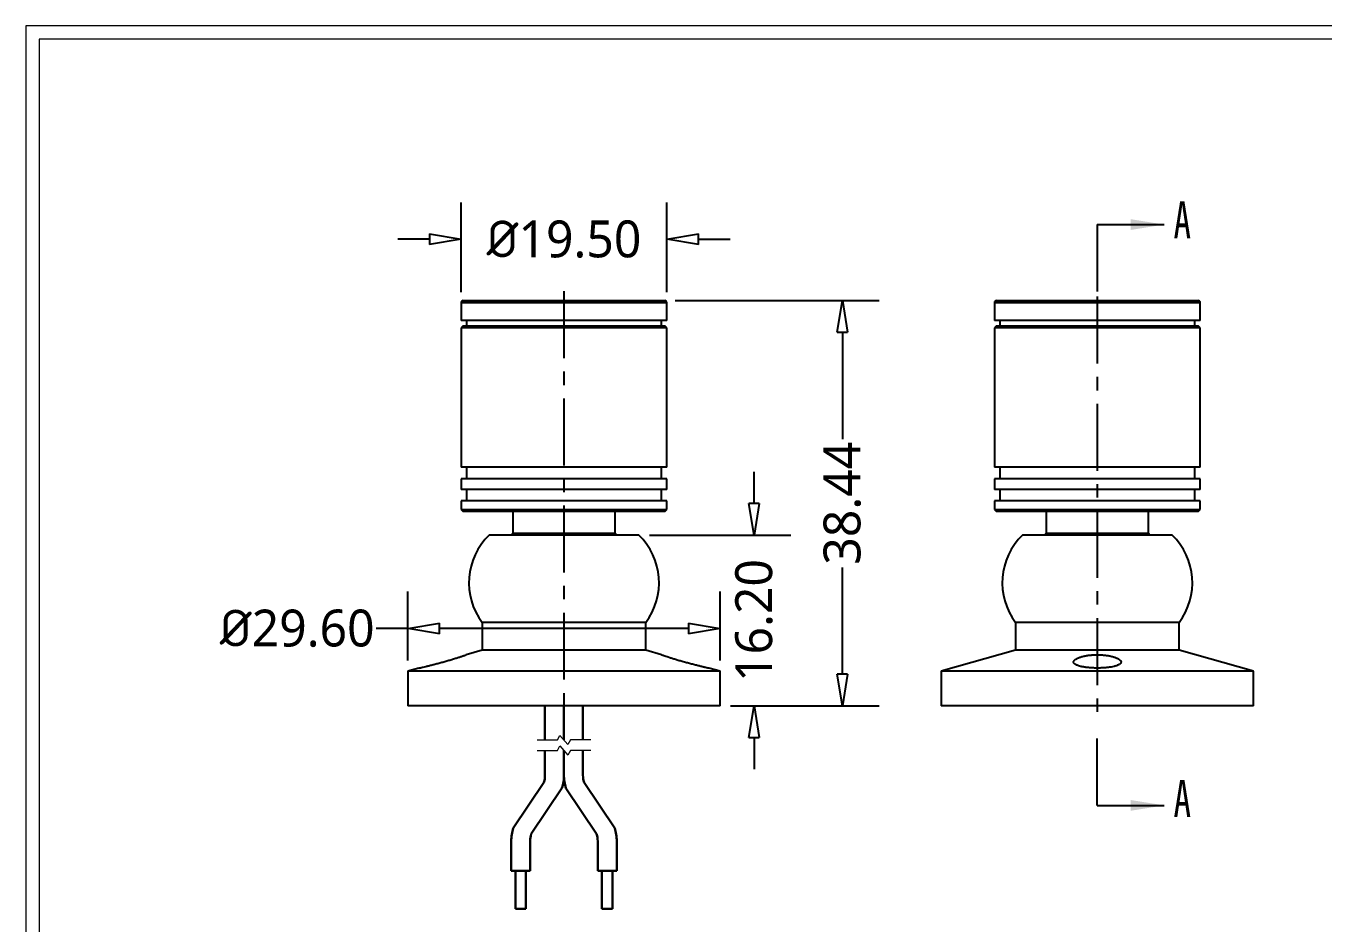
# Model space of a CAD drawing. Header units: millimetres. Extents: x 1123 to 1345, y 58 to 215.
# Drawn here: x 1123.1 to 1246.1, y 129.6 to 214.7 of the extents above; entities that cross this region are included whole.
import ezdxf

# ---------------------------------------------------------------- set-up
doc = ezdxf.new("R2010")
doc.units = ezdxf.units.MM
doc.linetypes.add('CENTER', pattern=[50.8, 31.75, -6.35, 6.35, -6.35])
doc.layers.get('0').update_dxf_attribs({"color": 8, "lineweight": 30})
doc.layers.get('Defpoints').update_dxf_attribs({"color": 6, "lineweight": 9})
for name, color, linetype, lineweight in [('Cable', 140, 'Continuous', 30), ('CenterLine', 1, 'CENTER', 9), ('Dimension', 136, 'Continuous', 9), ('SolidLine', 7, 'Continuous', 30)]:
    doc.layers.add(name, color=color, linetype=linetype, lineweight=lineweight)
doc.styles.add('SLDTEXTSTYLE5', font='TXT', dxfattribs={"width": 0.7})
doc.styles.get("Standard").update_dxf_attribs({"font": ''})
doc.styles.get('Standard').set_extended_font_data('Microsoft YaHei Light')
doc.dimstyles.new('DENGTEC', dxfattribs={"dimtxt": 3.5, "dimasz": 3, "dimexe": 3.5, "dimexo": 1, "dimgap": 0.5, "dimtad": 0, "dimzin": 0, "dimdsep": 46, "dimtxsty": 'Standard', "dimblk": 'CLOSEDBLANK', "dimcen": 1, "dimadec": 0, "dimazin": 3, "dimtfac": 1, "dimtofl": 0, "dimtmove": 0, "dimatfit": 3, "dimldrblk": 'CLOSEDBLANK', "dimfxl": 1, "dimtolj": 1, "dimtzin": 0, "dimarcsym": 0})

# ---------------------------------------------------------------- blocks, each defined once
blk = doc.blocks.new('_ClosedBlank')
at = {"color": 0, "linetype": 'ByBlock', "lineweight": -2}
for p, q in [((-1, 0.167), (0, 0)), ((-1, 0.167), (-1, -0.167)), ((0, 0), (-1, -0.167))]:
    blk.add_line(p, q, dxfattribs=at)
blk = doc.blocks.new('*D45')
at = {"layer": 'Defpoints', "color": 0, "lineweight": -3}
for p in [(1181.23, 166.44), (1192.15, 166.44), (1188.93, 150.24)]:
    blk.add_point(p, dxfattribs=at)
at = {"layer": 'Dimension', "color": 0, "lineweight": -2}
for p, q in [((1192.15, 169.44), (1192.15, 172.44)), ((1182.23, 166.44), (1195.65, 166.44)), ((1189.93, 150.24), (1195.65, 150.24)), ((1192.15, 147.24), (1192.15, 144.24))]:
    blk.add_line(p, q, dxfattribs=at)
at = {"layer": 'Dimension', "color": 0, "lineweight": -2, "xscale": 3, "yscale": 3, "zscale": 3}
for p, rotation in [((1192.15, 166.44), 270), ((1192.15, 150.24), 90)]:
    blk.add_blockref('_ClosedBlank', p, dxfattribs=dict(at, rotation=rotation))
at = {"layer": 'Dimension', "color": 0, "lineweight": -3, "insert": (1192.15, 158.34), "char_height": 3.5, "attachment_point": 5, "rotation": 90}
blk.add_mtext('\\A1;16.20', dxfattribs=at)
blk = doc.blocks.new('*D46')
at = {"layer": 'Defpoints', "color": 0, "lineweight": -3}
for p in [(1183.68, 188.68), (1200.52, 188.68), (1188.93, 150.24)]:
    blk.add_point(p, dxfattribs=at)
at = {"layer": 'Dimension', "color": 0, "lineweight": -2}
for p, q in [((1184.68, 188.68), (1204.02, 188.68)), ((1200.52, 185.68), (1200.52, 175.55)), ((1200.52, 153.24), (1200.52, 163.36)), ((1189.93, 150.24), (1204.02, 150.24))]:
    blk.add_line(p, q, dxfattribs=at)
at = {"layer": 'Dimension', "color": 0, "lineweight": -2, "xscale": 3, "yscale": 3, "zscale": 3}
for p, rotation in [((1200.52, 188.68), 90), ((1200.52, 150.24), 270)]:
    blk.add_blockref('_ClosedBlank', p, dxfattribs=dict(at, rotation=rotation))
at = {"layer": 'Dimension', "color": 0, "lineweight": -3, "insert": (1200.52, 169.46), "char_height": 3.5, "attachment_point": 5, "rotation": 90}
blk.add_mtext('\\A1;38.44', dxfattribs=at)
blk = doc.blocks.new('*D47')
at = {"layer": 'Defpoints', "color": 0, "lineweight": -3}
for p in [(1188.93, 157.59), (1159.33, 153.54), (1188.93, 153.54)]:
    blk.add_point(p, dxfattribs=at)
at = {"layer": 'Dimension', "color": 0, "lineweight": -2}
for p, q in [((1159.33, 154.54), (1159.33, 161.09)), ((1188.93, 154.54), (1188.93, 161.09)), ((1159.33, 157.59), (1156.33, 157.59)), ((1185.93, 157.59), (1162.33, 157.59))]:
    blk.add_line(p, q, dxfattribs=at)
at = {"layer": 'Dimension', "color": 0, "lineweight": -2, "xscale": 3, "yscale": 3, "zscale": 3, "rotation": 180}
blk.add_blockref('_ClosedBlank', (1159.33, 157.59), dxfattribs=at)
at = {"layer": 'Dimension', "color": 0, "lineweight": -2, "xscale": 3, "yscale": 3, "zscale": 3}
blk.add_blockref('_ClosedBlank', (1188.93, 157.59), dxfattribs=at)
at = {"layer": 'Dimension', "color": 0, "lineweight": -3, "insert": (1148.84, 157.59), "char_height": 3.5, "attachment_point": 5}
blk.add_mtext('\\A1;{\\fISOCPEUR|b0|i0|c134|p34;%%C}29.60', dxfattribs=at)
blk = doc.blocks.new('*D48')
at = {"layer": 'Defpoints', "color": 0, "lineweight": -3}
for p in [(1183.88, 194.49), (1164.38, 188.48), (1183.88, 188.48)]:
    blk.add_point(p, dxfattribs=at)
at = {"layer": 'Dimension', "color": 0, "lineweight": -2}
for p, q in [((1164.38, 189.48), (1164.38, 197.99)), ((1183.88, 189.48), (1183.88, 197.99)), ((1161.38, 194.49), (1158.38, 194.49)), ((1186.88, 194.49), (1189.88, 194.49))]:
    blk.add_line(p, q, dxfattribs=at)
at = {"layer": 'Dimension', "color": 0, "lineweight": -2, "xscale": 3, "yscale": 3, "zscale": 3}
blk.add_blockref('_ClosedBlank', (1164.38, 194.49), dxfattribs=at)
at = {"layer": 'Dimension', "color": 0, "lineweight": -2, "xscale": 3, "yscale": 3, "zscale": 3, "rotation": 180}
blk.add_blockref('_ClosedBlank', (1183.88, 194.49), dxfattribs=at)
at = {"layer": 'Dimension', "color": 0, "lineweight": -3, "insert": (1174.13, 194.49), "char_height": 3.5, "attachment_point": 5}
blk.add_mtext('\\A1;{\\fISOCPEUR|b0|i0|c134|p34;%%C}19.50', dxfattribs=at)

msp = doc.modelspace()

# ---------------------------------------------------------------- linework, layer by layer
at = {"layer": 'Cable'}
for p, q in [((1172.332, 150.236), (1172.332, 147.01)), ((1174.132, 150.236), (1174.132, 147.01)), ((1175.932, 150.236), (1175.932, 147.01)), ((1172.332, 146.01), (1172.332, 143.663)), ((1174.132, 146.01), (1174.132, 143.663)), ((1174.132, 146.01), (1174.132, 143.663)), ((1175.932, 146.01), (1175.932, 143.663)), ((1172.227, 142.993), (1169.322, 138.649)), ((1176.036, 142.993), (1178.941, 138.649)), ((1173.941, 142.444), (1171.036, 138.1)), ((1174.322, 142.444), (1177.227, 138.1)), ((1169.132, 137.43), (1169.132, 134.598)), ((1170.932, 137.43), (1170.932, 134.598)), ((1177.332, 137.43), (1177.332, 134.598)), ((1179.132, 137.43), (1179.132, 134.598)), ((1169.132, 134.598), (1170.932, 134.598)), ((1169.532, 134.598), (1169.532, 131)), ((1170.532, 134.598), (1170.532, 131)), ((1179.132, 134.598), (1177.332, 134.598)), ((1177.732, 134.598), (1177.732, 131)), ((1178.732, 134.598), (1178.732, 131)), ((1169.532, 131), (1170.532, 131)), ((1178.732, 131), (1177.732, 131))]:
    msp.add_line(p, q, dxfattribs=at)
for centre, radius, start, end in [((1170.132, 143.663), 2.2, 342.25533, 0), ((1170.132, 143.663), 4, 342.25533, 0), ((1178.132, 143.663), 4, 180, 197.74467), ((1178.132, 143.663), 2.2, 180, 197.74467), ((1173.132, 137.43), 4, 162.25533, 180), ((1173.132, 137.43), 2.2, 162.25533, 180), ((1175.132, 137.43), 2.2, 0, 17.74467), ((1175.132, 137.43), 4, 0, 17.74467)]:
    msp.add_arc(centre, radius, start, end, dxfattribs=at)
at = {"layer": 'CenterLine', "lineweight": -3, "ltscale": 0.2}
for p, q in [((1174.132, 189.56), (1174.132, 147.713)), ((1224.692, 189.053), (1224.692, 148.849))]:
    msp.add_line(p, q, dxfattribs=at)
at = {"layer": 'Defpoints'}
for points in [[(1344.631, 58.47), (1344.631, 214.719), (1123.131, 214.719), (1123.131, 58.47)], [(1343.381, 59.72), (1343.381, 213.469), (1124.381, 213.469), (1124.381, 59.72)]]:
    msp.add_lwpolyline(points, close=True, dxfattribs=at)
at = {"layer": 'Dimension', "lineweight": -3}
for p, q in [((1224.692, 195.883), (1224.692, 189.533)), ((1224.692, 195.883), (1231.042, 195.883)), ((1224.692, 140.807), (1224.692, 147.157)), ((1224.692, 140.807), (1231.042, 140.807))]:
    msp.add_line(p, q, dxfattribs=at)
at = {"layer": 'Dimension'}
for p, q in [((1171.592, 147.01), (1173.507, 147.01)), ((1173.507, 147.01), (1173.755, 147.441)), ((1173.507, 146.01), (1173.755, 146.441)), ((1173.755, 147.441), (1174.508, 146.579)), ((1173.755, 146.441), (1174.508, 145.579)), ((1174.757, 147.01), (1174.508, 146.579)), ((1176.671, 147.01), (1174.757, 147.01)), ((1171.592, 146.01), (1173.507, 146.01)), ((1174.757, 146.01), (1174.508, 145.579)), ((1176.671, 146.01), (1174.757, 146.01))]:
    msp.add_line(p, q, dxfattribs=at)
at = {"layer": 'Dimension', "lineweight": -3}
for points in [[(1231.042, 195.883), (1227.867, 196.391), (1227.867, 195.375)], [(1231.042, 140.807), (1227.867, 141.315), (1227.867, 140.299)]]:
    msp.add_solid(points, dxfattribs=at)
at = {"layer": 'SolidLine', "color": 7, "linetype": 'Continuous', "lineweight": 25}
for p, q in [((1164.382, 188.477), (1164.382, 186.777)), ((1164.582, 188.677), (1183.682, 188.677)), ((1183.882, 186.777), (1183.882, 188.477)), ((1214.942, 188.477), (1214.942, 186.777)), ((1215.142, 188.677), (1234.242, 188.677)), ((1234.442, 186.777), (1234.442, 188.477)), ((1183.882, 186.777), (1164.382, 186.777)), ((1164.582, 186.277), (1164.382, 186.077)), ((1164.382, 186.077), (1164.382, 172.877)), ((1183.882, 186.077), (1164.382, 186.077)), ((1164.582, 186.277), (1183.682, 186.277)), ((1164.882, 186.777), (1164.882, 186.277)), ((1183.382, 186.277), (1183.382, 186.777)), ((1183.882, 186.077), (1183.682, 186.277)), ((1183.882, 172.877), (1183.882, 186.077)), ((1234.442, 186.777), (1214.942, 186.777)), ((1215.142, 186.277), (1214.942, 186.077)), ((1214.942, 186.077), (1214.942, 172.877)), ((1234.442, 186.077), (1214.942, 186.077)), ((1215.142, 186.277), (1234.242, 186.277)), ((1215.442, 186.777), (1215.442, 186.277)), ((1233.942, 186.277), (1233.942, 186.777)), ((1234.442, 186.077), (1234.242, 186.277)), ((1234.442, 172.877), (1234.442, 186.077)), ((1183.882, 172.877), (1164.382, 172.877)), ((1164.882, 172.877), (1164.882, 171.777)), ((1183.382, 171.777), (1183.382, 172.877)), ((1234.442, 172.877), (1214.942, 172.877)), ((1215.442, 172.877), (1215.442, 171.777)), ((1233.942, 171.777), (1233.942, 172.877)), ((1164.382, 171.777), (1164.382, 170.777)), ((1183.882, 171.777), (1164.382, 171.777)), ((1183.882, 170.777), (1183.882, 171.777)), ((1214.942, 171.777), (1214.942, 170.777)), ((1234.442, 171.777), (1214.942, 171.777)), ((1234.442, 170.777), (1234.442, 171.777)), ((1183.882, 170.777), (1164.382, 170.777)), ((1164.882, 170.777), (1164.882, 169.677)), ((1183.382, 169.677), (1183.382, 170.777)), ((1234.442, 170.777), (1214.942, 170.777)), ((1215.442, 170.777), (1215.442, 169.677)), ((1233.942, 169.677), (1233.942, 170.777)), ((1164.382, 169.677), (1164.382, 168.877)), ((1183.882, 169.677), (1164.382, 169.677)), ((1164.382, 168.877), (1164.582, 168.677)), ((1164.382, 168.877), (1183.882, 168.877)), ((1164.583, 168.677), (1164.582, 168.677)), ((1183.682, 168.677), (1164.583, 168.677)), ((1169.272, 168.677), (1169.272, 166.594)), ((1178.992, 166.594), (1178.992, 168.677)), ((1183.682, 168.677), (1183.882, 168.877)), ((1183.882, 168.877), (1183.882, 169.677)), ((1214.942, 169.677), (1214.942, 168.877)), ((1234.442, 169.677), (1214.942, 169.677)), ((1214.942, 168.877), (1215.142, 168.677)), ((1214.942, 168.877), (1224.823, 168.877)), ((1224.821, 168.677), (1215.142, 168.677)), ((1219.832, 168.677), (1219.832, 166.594)), ((1234.242, 168.677), (1224.821, 168.677)), ((1224.823, 168.877), (1234.442, 168.877)), ((1229.552, 166.594), (1229.552, 168.677)), ((1234.242, 168.677), (1234.442, 168.877)), ((1234.442, 168.877), (1234.442, 169.677)), ((1181.232, 166.436), (1167.032, 166.436)), ((1169.272, 166.594), (1169.155, 166.436)), ((1178.992, 166.594), (1169.272, 166.594)), ((1179.108, 166.436), (1178.992, 166.594)), ((1231.792, 166.436), (1217.592, 166.436)), ((1219.832, 166.594), (1219.715, 166.436)), ((1229.552, 166.594), (1219.832, 166.594)), ((1229.668, 166.436), (1229.552, 166.594)), ((1166.382, 158.136), (1166.382, 155.516)), ((1181.882, 158.136), (1166.382, 158.136)), ((1181.882, 155.516), (1181.882, 158.136)), ((1216.942, 158.136), (1216.942, 155.516)), ((1232.442, 158.136), (1216.942, 158.136)), ((1232.442, 155.516), (1232.442, 158.136)), ((1166.382, 155.516), (1164.877, 155.093)), ((1181.882, 155.516), (1166.382, 155.516)), ((1183.388, 155.092), (1181.882, 155.516)), ((1216.942, 155.516), (1209.892, 153.536)), ((1232.442, 155.516), (1216.942, 155.516)), ((1239.492, 153.536), (1232.442, 155.516)), ((1160.387, 153.832), (1159.332, 153.536)), ((1188.932, 153.536), (1187.88, 153.831)), ((1159.332, 153.536), (1159.332, 150.236)), ((1188.932, 153.536), (1159.332, 153.536)), ((1188.932, 150.236), (1188.932, 153.536)), ((1209.892, 153.536), (1209.892, 150.236)), ((1239.492, 153.536), (1209.892, 153.536)), ((1239.492, 150.236), (1239.492, 153.536)), ((1188.932, 150.236), (1159.332, 150.236)), ((1239.492, 150.236), (1209.892, 150.236))]:
    msp.add_line(p, q, dxfattribs=at)
at = {"layer": 'SolidLine', "color": 8, "linetype": 'Continuous', "lineweight": 25}
for p, q in [((1183.882, 188.477), (1164.382, 188.477)), ((1234.442, 188.477), (1214.942, 188.477))]:
    msp.add_line(p, q, dxfattribs=at)
at = {"layer": 'SolidLine', "color": 7, "linetype": 'Continuous', "lineweight": 25}
for centre, radius, start, end in [((1164.582, 188.477), 0.2, 90, 180), ((1183.682, 188.477), 0.2, 0, 90), ((1215.142, 188.477), 0.2, 90, 180), ((1234.242, 188.477), 0.2, 0, 90), ((1171.422, 161.916), 6.301, 134.17054, 216.8737), ((1176.841, 161.916), 6.301, 323.1263, 45.82946), ((1221.982, 161.916), 6.301, 134.17054, 216.8737), ((1227.402, 161.916), 6.301, 323.1263, 45.82946)]:
    msp.add_arc(centre, radius, start, end, dxfattribs=at)
for points, knots in [([(1160.387, 153.832), (1160.388, 153.832), (1160.389, 153.832), (1160.428, 153.841), (1160.488, 153.855), (1160.578, 153.877), (1160.694, 153.904), (1160.828, 153.937), (1160.987, 153.975), (1161.167, 154.019), (1161.362, 154.068), (1161.576, 154.122), (1161.803, 154.18), (1162.041, 154.242), (1162.29, 154.308), (1162.543, 154.377), (1162.8, 154.448), (1163.058, 154.52), (1163.309, 154.593), (1163.492, 154.647), (1163.67, 154.701), (1163.843, 154.754), (1164.005, 154.804), (1164.207, 154.868), (1164.386, 154.926), (1164.536, 154.976), (1164.665, 155.019), (1164.764, 155.054), (1164.83, 155.076), (1164.872, 155.091), (1164.875, 155.092), (1164.877, 155.093)], [0, 0, 0, 0, 0.0387727, 0.0650694, 0.0902832, 0.1415556, 0.1676714, 0.193122, 0.2448572, 0.2711957, 0.2972062, 0.3500687, 0.3769742, 0.4037335, 0.4581187, 0.485801, 0.5132836, 0.5691562, 0.5976093, 0.6254901, 0.6535654, 0.6822604, 0.7111726, 0.7387968, 0.7950439, 0.8237516, 0.8503412, 0.9045112, 0.9321763, 0.9574175, 1, 1, 1, 1]), ([(1183.388, 155.092), (1183.386, 155.093), (1183.379, 155.095), (1183.426, 155.079), (1183.529, 155.043), (1183.687, 154.99), (1183.894, 154.921), (1184.106, 154.852), (1184.297, 154.792), (1184.451, 154.744), (1184.615, 154.694), (1184.788, 154.642), (1184.968, 154.589), (1185.154, 154.535), (1185.347, 154.48), (1185.541, 154.426), (1185.737, 154.372), (1185.933, 154.319), (1186.129, 154.267), (1186.32, 154.216), (1186.505, 154.168), (1186.683, 154.123), (1186.855, 154.08), (1187.016, 154.039), (1187.165, 154.003), (1187.301, 153.969), (1187.426, 153.939), (1187.573, 153.904), (1187.691, 153.875), (1187.778, 153.855), (1187.844, 153.839), (1187.879, 153.831), (1187.88, 153.831), (1187.88, 153.831)], [0, 0, 0, 0, 0.0164785, 0.0676791, 0.1169602, 0.1672557, 0.2178874, 0.2695172, 0.2959206, 0.3226749, 0.3496055, 0.3768957, 0.4043637, 0.4322118, 0.4602525, 0.4886887, 0.5165746, 0.5446558, 0.5733586, 0.6022787, 0.6298848, 0.6579021, 0.6861301, 0.7147948, 0.7416857, 0.7689807, 0.796483, 0.8244144, 0.8769331, 0.903609, 0.9306949, 0.9819764, 1, 1, 1, 1]), ([(1223.096, 153.99), (1223.14, 153.979), (1223.273, 153.948), (1223.477, 153.913), (1223.696, 153.885), (1223.925, 153.861), (1224.167, 153.844), (1224.414, 153.834), (1224.662, 153.829), (1224.911, 153.832), (1225.155, 153.841), (1225.394, 153.855), (1225.624, 153.877), (1225.84, 153.904), (1226.047, 153.937), (1226.236, 153.975), (1226.403, 154.019), (1226.557, 154.068), (1226.685, 154.122), (1226.787, 154.18), (1226.869, 154.242), (1226.922, 154.308), (1226.943, 154.377), (1226.942, 154.448), (1226.908, 154.52), (1226.84, 154.593), (1226.774, 154.647), (1226.691, 154.701), (1226.592, 154.754), (1226.477, 154.804), (1226.308, 154.868), (1226.112, 154.926), (1225.895, 154.976), (1225.67, 155.019), (1225.43, 155.053), (1225.183, 155.076), (1224.937, 155.092), (1224.689, 155.096), (1224.444, 155.09), (1224.206, 155.078), (1223.975, 155.056), (1223.754, 155.025), (1223.541, 154.988), (1223.341, 154.944), (1223.159, 154.893), (1222.987, 154.837), (1222.835, 154.775), (1222.709, 154.71), (1222.598, 154.641), (1222.516, 154.57), (1222.465, 154.497), (1222.444, 154.443), (1222.439, 154.389), (1222.452, 154.335), (1222.482, 154.282), (1222.529, 154.232), (1222.592, 154.183), (1222.672, 154.136), (1222.779, 154.087), (1222.916, 154.037), (1223.036, 154.006), (1223.096, 153.99)], [0, 0, 0, 0, 0.0128557, 0.038995, 0.0523116, 0.0651679, 0.091328, 0.1046656, 0.117345, 0.1431401, 0.1562871, 0.1688927, 0.1945263, 0.2075828, 0.2203068, 0.2461718, 0.2593397, 0.2723436, 0.2987721, 0.3122235, 0.3256018, 0.3527916, 0.3666314, 0.3803712, 0.4083046, 0.4225298, 0.4364687, 0.4505049, 0.464851, 0.4793056, 0.4931163, 0.5212369, 0.5355893, 0.5488828, 0.575965, 0.5897961, 0.6024154, 0.6281093, 0.6412181, 0.6534668, 0.6783728, 0.6910561, 0.7034836, 0.72873, 0.7415718, 0.7545652, 0.7809592, 0.7943847, 0.8079736, 0.8355923, 0.8496519, 0.8635687, 0.8775818, 0.8919004, 0.9063254, 0.9202071, 0.934188, 0.948486, 0.9628957, 0.9813228, 1, 1, 1, 1])]:
    msp.add_open_spline(points, degree=3, knots=knots, dxfattribs=at)

# ---------------------------------------------------------------- texts
at = {"layer": 'Dimension', "lineweight": -3, "char_height": 3.5, "attachment_point": 1, "style": 'SLDTEXTSTYLE5'}
for insert in [(1231.91, 198.072), (1231.91, 143.217)]:
    msp.add_mtext('A', dxfattribs=dict(at, insert=insert))

# ---------------------------------------------------------------- dimensions: what is measured, and where the dimension line sits
at = {"layer": 'Dimension', "lineweight": -3}
for base, p1, p2, picture, middle in [((1183.882, 194.49), (1164.382, 188.477), (1183.882, 188.477), '*D48', (1174.132, 194.49)), ((1188.932, 157.594), (1159.332, 153.536), (1188.932, 153.536), '*D47', (1148.844, 157.594))]:
    dim = msp.add_linear_dim(base=base, p1=p1, p2=p2, text='{\\fISOCPEUR|b0|i0|c134|p34;%%C}<>', dimstyle='DENGTEC', dxfattribs=at)
    dim.commit()
    dim.dimension.update_dxf_attribs({"geometry": picture, "text_midpoint": middle, "dimtype": 160})
for base, p2, picture, middle in [((1200.524, 188.677), (1183.682, 188.677), '*D46', (1200.524, 169.456)), ((1192.147, 166.436), (1181.232, 166.436), '*D45', (1192.147, 158.336))]:
    dim = msp.add_linear_dim(base=base, p1=(1188.932, 150.236), p2=p2, angle=90, dimstyle='DENGTEC', dxfattribs=at)
    dim.commit()
    dim.dimension.update_dxf_attribs({"geometry": picture, "text_midpoint": middle, "dimtype": 160})

doc.saveas('drawing.dxf')
